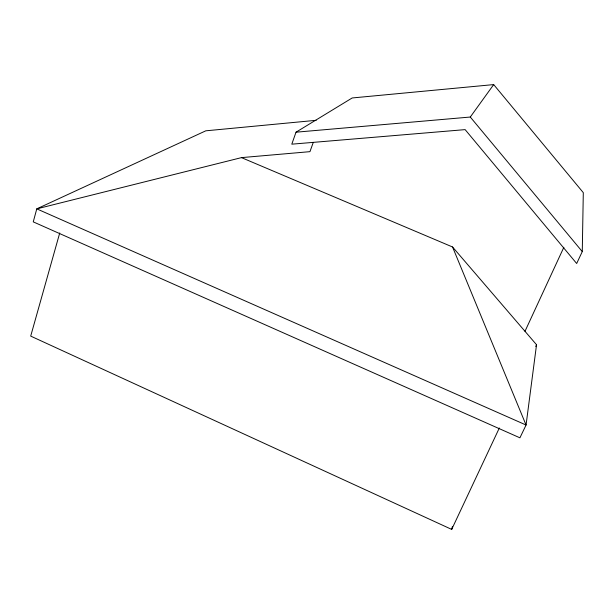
<?xml version="1.0" encoding="UTF-8"?>
<svg xmlns="http://www.w3.org/2000/svg" width="614" height="614" viewBox="0 0 614 614"><rect width="100%" height="100%" fill="white"/><g stroke="black" fill="none" stroke-linecap="round" stroke-linejoin="round"><path stroke-width="0.92" d="M582.272 251.594L583.3 192.65L493.687 84.594L352.19 97.964L296.017 132.194L291.796 144.175L465.128 129.623L576.676 263.506L582.272 251.594L470.286 117.036L296.017 132.194M452.541 246.981L526.06 425.018L36.779 208.86L241.479 157.621L452.541 246.981L536.536 344.738L526.06 425.018L519.92 437.82L33.256 221.869L36.779 208.86L205.79 130.82L316.172 120.313M59.735 232.959L30.7 336.104L451.697 529.406L452.357 526.605M313.278 142.394L309.947 151.658L241.479 157.621M524.993 331.307L563.859 247.273M535.746 346.426L536.536 344.738M451.697 529.406L499.335 427.996M470.286 117.036L493.687 84.594"/></g></svg>
